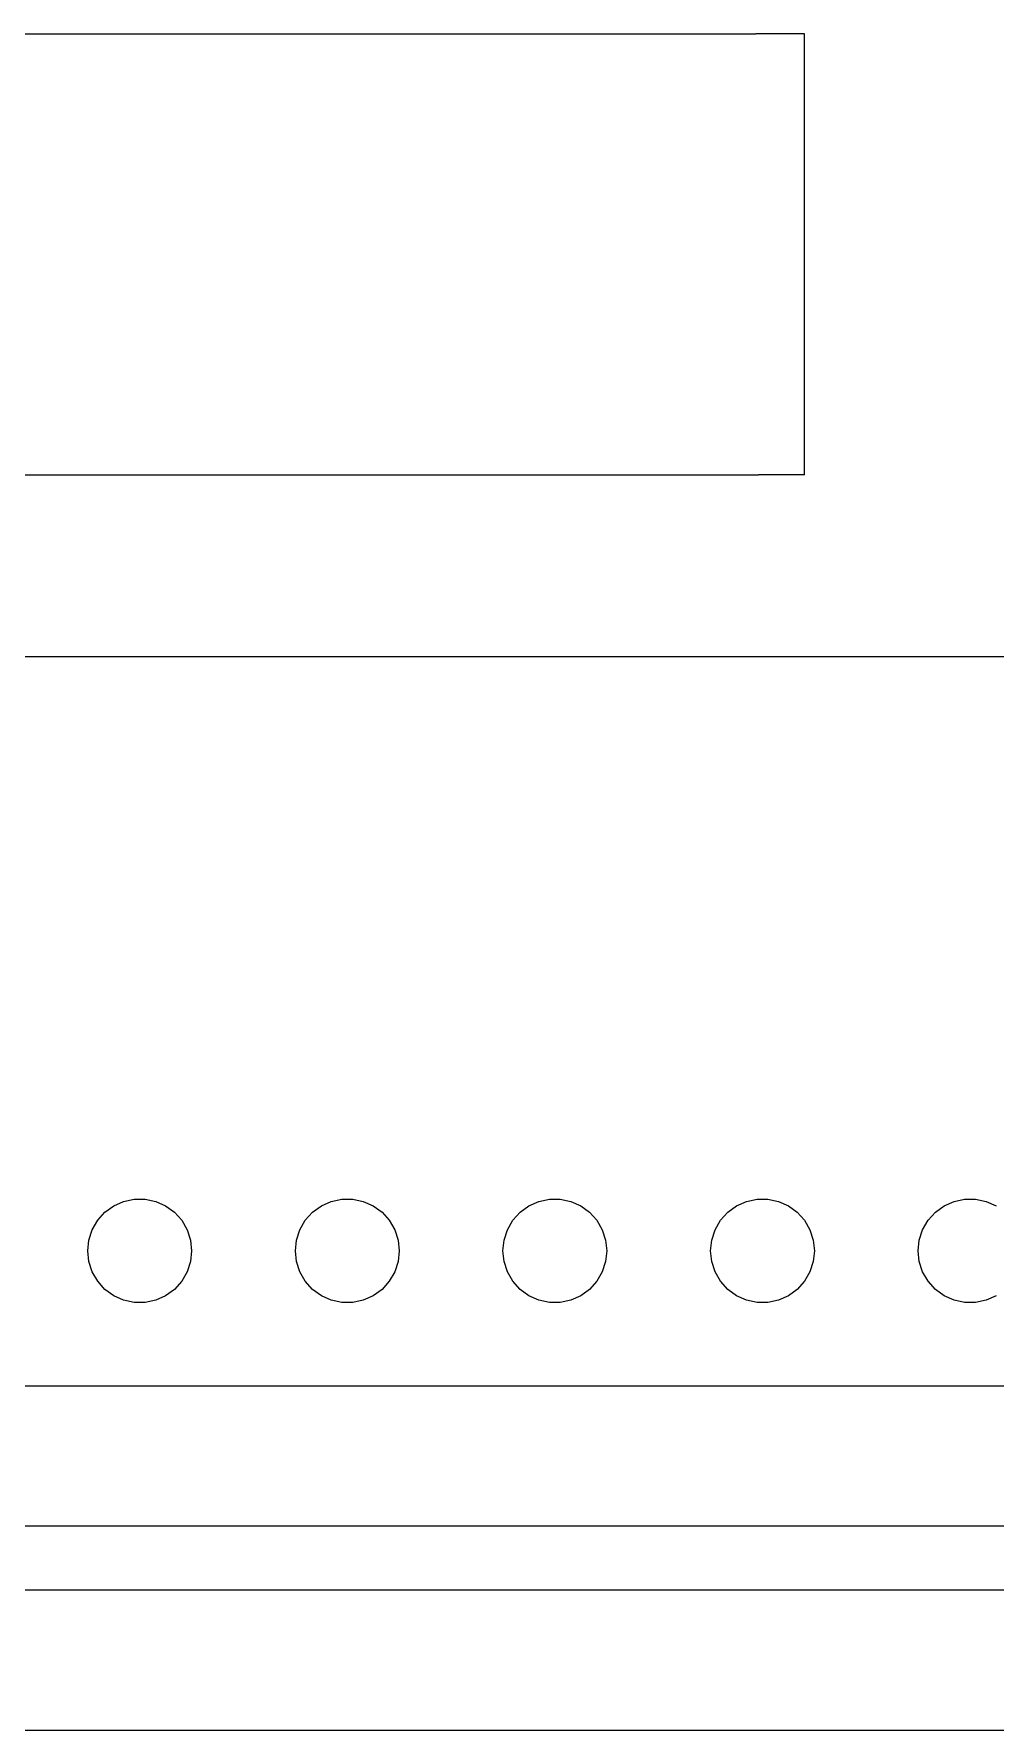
# Model space of a CAD drawing. Extents: x -36 to 148, y -8 to 119.
# Drawn here: x 18.9 to 56, y -7.9 to 57.5 of the extents above; entities that cross this region are included whole.
import ezdxf

# ---------------------------------------------------------------- set-up
doc = ezdxf.new("R2010")
doc.units = 0
doc.header["$MEASUREMENT"] = 0
doc.layers.get('0').update_dxf_attribs({"linetype": 'CONTINUOUS'})

# ---------------------------------------------------------------- blocks, each defined once
blk = doc.blocks.new('DIFFERENCE001')
at = {"color": 0}
for p, q in [((46.75, 57.5), (18, 57.5)), ((48.625, 57.51), (46.75, 57.51)), ((46.75, 57.5), (46.75, 57.51)), ((48.625, 40.51), (48.625, 57.51)), ((46.85, 40.5), (18, 40.5)), ((48.625, 40.51), (46.85, 40.51)), ((46.85, 40.5), (46.85, 40.51)), ((130.6, 33.5), (5.4, 33.5)), ((22, 12.332), (22.382, 12.502)), ((22.382, 12.502), (22.791, 12.589)), ((22.791, 12.589), (23.209, 12.589)), ((23.209, 12.589), (23.618, 12.502)), ((23.618, 12.502), (24, 12.332)), ((30, 12.332), (30.382, 12.502)), ((30.382, 12.502), (30.791, 12.589)), ((30.791, 12.589), (31.209, 12.589)), ((31.209, 12.589), (31.618, 12.502)), ((31.618, 12.502), (32, 12.332)), ((38, 12.332), (38.382, 12.502)), ((38.382, 12.502), (38.791, 12.589)), ((38.791, 12.589), (39.209, 12.589)), ((39.209, 12.589), (39.618, 12.502)), ((39.618, 12.502), (40, 12.332)), ((46, 12.332), (46.382, 12.502)), ((46.382, 12.502), (46.791, 12.589)), ((46.791, 12.589), (47.209, 12.589)), ((47.209, 12.589), (47.618, 12.502)), ((47.618, 12.502), (48, 12.332)), ((54, 12.332), (54.382, 12.502)), ((54.382, 12.502), (54.791, 12.589)), ((54.791, 12.589), (55.209, 12.589)), ((55.209, 12.589), (55.618, 12.502)), ((55.618, 12.502), (56, 12.332)), ((21.173, 11.413), (21.382, 11.776)), ((21.382, 11.776), (21.662, 12.086)), ((21.662, 12.086), (22, 12.332)), ((24, 12.332), (24.338, 12.086)), ((24.338, 12.086), (24.618, 11.776)), ((24.618, 11.776), (24.827, 11.413)), ((29.173, 11.413), (29.382, 11.776)), ((29.382, 11.776), (29.662, 12.086)), ((29.662, 12.086), (30, 12.332)), ((32, 12.332), (32.338, 12.086)), ((32.338, 12.086), (32.618, 11.776)), ((32.618, 11.776), (32.827, 11.413)), ((37.173, 11.413), (37.382, 11.776)), ((37.382, 11.776), (37.662, 12.086)), ((37.662, 12.086), (38, 12.332)), ((40, 12.332), (40.338, 12.086)), ((40.338, 12.086), (40.618, 11.776)), ((40.618, 11.776), (40.827, 11.413)), ((45.173, 11.413), (45.382, 11.776)), ((45.382, 11.776), (45.662, 12.086)), ((45.662, 12.086), (46, 12.332)), ((48, 12.332), (48.338, 12.086)), ((48.338, 12.086), (48.618, 11.776)), ((48.618, 11.776), (48.827, 11.413)), ((53.173, 11.413), (53.382, 11.776)), ((53.382, 11.776), (53.662, 12.086)), ((53.662, 12.086), (54, 12.332)), ((21.044, 11.016), (21.173, 11.413)), ((24.827, 11.413), (24.956, 11.016)), ((29.044, 11.016), (29.173, 11.413)), ((32.827, 11.413), (32.956, 11.016)), ((37.044, 11.016), (37.173, 11.413)), ((40.827, 11.413), (40.956, 11.016)), ((45.044, 11.016), (45.173, 11.413)), ((48.827, 11.413), (48.956, 11.016)), ((53.044, 11.016), (53.173, 11.413)), ((21, 10.6), (21.044, 11.016)), ((21.044, 10.184), (21, 10.6)), ((24.956, 11.016), (25, 10.6)), ((25, 10.6), (24.956, 10.184)), ((29, 10.6), (29.044, 11.016)), ((29.044, 10.184), (29, 10.6)), ((32.956, 11.016), (33, 10.6)), ((33, 10.6), (32.956, 10.184)), ((37, 10.6), (37.044, 11.016)), ((37.044, 10.184), (37, 10.6)), ((40.956, 11.016), (41, 10.6)), ((41, 10.6), (40.956, 10.184)), ((45, 10.6), (45.044, 11.016)), ((45.044, 10.184), (45, 10.6)), ((48.956, 11.016), (49, 10.6)), ((49, 10.6), (48.956, 10.184)), ((53, 10.6), (53.044, 11.016)), ((53.044, 10.184), (53, 10.6)), ((21.173, 9.787), (21.044, 10.184)), ((24.956, 10.184), (24.827, 9.787)), ((29.173, 9.787), (29.044, 10.184)), ((32.956, 10.184), (32.827, 9.787)), ((37.173, 9.787), (37.044, 10.184)), ((40.956, 10.184), (40.827, 9.787)), ((45.173, 9.787), (45.044, 10.184)), ((48.956, 10.184), (48.827, 9.787)), ((53.173, 9.787), (53.044, 10.184)), ((21.382, 9.424), (21.173, 9.787)), ((21.662, 9.114), (21.382, 9.424)), ((24.618, 9.424), (24.338, 9.114)), ((24.827, 9.787), (24.618, 9.424)), ((29.382, 9.424), (29.173, 9.787)), ((29.662, 9.114), (29.382, 9.424)), ((32.618, 9.424), (32.338, 9.114)), ((32.827, 9.787), (32.618, 9.424)), ((37.382, 9.424), (37.173, 9.787)), ((37.662, 9.114), (37.382, 9.424)), ((40.618, 9.424), (40.338, 9.114)), ((40.827, 9.787), (40.618, 9.424)), ((45.382, 9.424), (45.173, 9.787)), ((45.662, 9.114), (45.382, 9.424)), ((48.618, 9.424), (48.338, 9.114)), ((48.827, 9.787), (48.618, 9.424)), ((53.382, 9.424), (53.173, 9.787)), ((53.662, 9.114), (53.382, 9.424)), ((22, 8.868), (21.662, 9.114)), ((22.382, 8.698), (22, 8.868)), ((22.791, 8.611), (22.382, 8.698)), ((23.209, 8.611), (22.791, 8.611)), ((23.618, 8.698), (23.209, 8.611)), ((24, 8.868), (23.618, 8.698)), ((24.338, 9.114), (24, 8.868)), ((30, 8.868), (29.662, 9.114)), ((30.382, 8.698), (30, 8.868)), ((30.791, 8.611), (30.382, 8.698)), ((31.209, 8.611), (30.791, 8.611)), ((31.618, 8.698), (31.209, 8.611)), ((32, 8.868), (31.618, 8.698)), ((32.338, 9.114), (32, 8.868)), ((38, 8.868), (37.662, 9.114)), ((38.382, 8.698), (38, 8.868)), ((38.791, 8.611), (38.382, 8.698)), ((39.209, 8.611), (38.791, 8.611)), ((39.618, 8.698), (39.209, 8.611)), ((40, 8.868), (39.618, 8.698)), ((40.338, 9.114), (40, 8.868)), ((46, 8.868), (45.662, 9.114)), ((46.382, 8.698), (46, 8.868)), ((46.791, 8.611), (46.382, 8.698)), ((47.209, 8.611), (46.791, 8.611)), ((47.618, 8.698), (47.209, 8.611)), ((48, 8.868), (47.618, 8.698)), ((48.338, 9.114), (48, 8.868)), ((54, 8.868), (53.662, 9.114)), ((54.382, 8.698), (54, 8.868)), ((54.791, 8.611), (54.382, 8.698)), ((55.209, 8.611), (54.791, 8.611)), ((55.618, 8.698), (55.209, 8.611)), ((56, 8.868), (55.618, 8.698)), ((10.8, 5.4), (125.2, 5.4)), ((5.4, 0), (130.6, 0)), ((-1.575, -2.475), (137.575, -2.475)), ((-6.975, -7.875), (142.975, -7.875))]:
    blk.add_line(p, q, dxfattribs=at)

msp = doc.modelspace()

# ---------------------------------------------------------------- block references
at = {"color": 0}
msp.add_blockref('DIFFERENCE001', (0, 0), dxfattribs=at)

doc.saveas('drawing.dxf')
